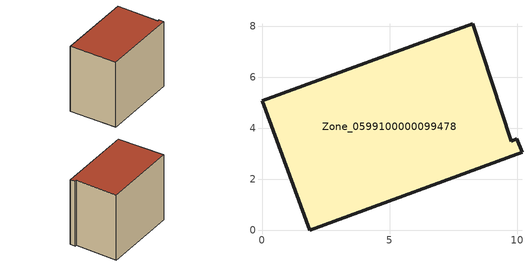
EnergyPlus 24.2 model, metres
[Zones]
Zone_0599100000099478
 floor ground (C_G): 9.99,3.59 10.19,3.06 1.87,0 0,5.08 8.26,8.11 9.78,3.5 z0.51
 wall outside (C_F): 1.87,0 10.19,3.06 9.99,3.59 9.78,3.5 8.26,8.11 0,5.08 1.87,0 z0.51:8.24
 roof outside (C_R): 10.19,3.06 9.99,3.59 9.78,3.5 8.26,8.11 0,5.08 1.87,0 z8.24
[BUILDING]
Pand.0599100000099478: North Axis=0; Terrain=City; Loads Convergence Tolerance Value=0.04; Temperature Convergence Tolerance Value=0.4; Solar Distribution=FullExterior; Maximum Number of Warmup Days=25; Minimum Number of Warmup Days=1
[Site:Location]
Rotterdam.The.Hague.AP_ZH_NLD Design_Conditions: Latitude=51.96; Longitude=4.45; Time Zone=1; Elevation=-4.5
[SITE:GROUNDTEMPERATURE:BUILDINGSURFACE]
18, 18, 18, 18, 18, 18, 18, 18, 18, 18, 18, 18
[MATERIAL] Thermal Absorptance=0.9; Solar Absorptance=0.7; Visible Absorptance=0.7
Name | Roughness | Thickness | Conductivity | Density | Specific Heat
G.TI.1975-1991 | MediumSmooth | 0.15 | 0.288461 | 540 | 1210
F.TI.1975-1991 | Rough | 0.3 | 0.230769 | 1920 | 840
R.TI.1975-1991 | MediumRough | 0.2 | 0.153846 | 1500 | 1000
[CONSTRUCTION]
C_G: G.TI.1975-1991
C_F: F.TI.1975-1991
C_R: R.TI.1975-1991
[ZONE]
Zone_0599100000099478: Type=1; Multiplier=1; Ceiling Height=Autocalculate; Volume=Autocalculate; Floor Area=autocalculate; Part of Total Floor Area=Yes
[ZONEINFILTRATION:DESIGNFLOWRATE]
Infil_Zone_0599100000099478: Zone or ZoneList or Space or SpaceList=Zone_0599100000099478; Schedule=AlwaysOn; Design Flow Rate Calculation Method=Flow/Area; Flow Rate per Floor Area=0.003; Constant Term Coefficient=1; Temperature Term Coefficient=0; Velocity Term Coefficient=0; Velocity Squared Term Coefficient=0
[HVACTEMPLATE:ZONE:IDEALLOADSAIRSYSTEM]
Zone_0599100000099478: Maximum Heating Supply Air Temperature=50; Minimum Cooling Supply Air Temperature=13; Maximum Heating Supply Air Humidity Ratio=0.0156; Minimum Cooling Supply Air Humidity Ratio=0.0077; Heating Limit=NoLimit; Cooling Limit=NoLimit; Dehumidification Control Type=ConstantSensibleHeatRatio; Cooling Sensible Heat Ratio=0.7; Dehumidification Setpoint=60; Humidification Control Type=None; Humidification Setpoint=30; Outdoor Air Method=None; Outdoor Air Flow Rate per Person=0.00944; Outdoor Air Flow Rate per Zone Floor Area=0; Outdoor Air Flow Rate per Zone=0; Demand Controlled Ventilation Type=None; Outdoor Air Economizer Type=NoEconomizer; Heat Recovery Type=None; Sensible Heat Recovery Effectiveness=0.7; Latent Heat Recovery Effectiveness=0.65
[ZONECONTROL:THERMOSTAT]
ThermostatControl_Zone_0599100000099478: Zone or ZoneList=Zone_0599100000099478; Control Type Schedule=DualSetpointControlType; Control 1=Thermostat_Zone_0599100000099478; Temperature Difference Between Cutout And Setpoint=0
[THERMOSTATSETPOINT:DUALSETPOINT]
Thermostat_Zone_0599100000099478: Heating Setpoint Temperature Schedule=HeatingSetpoint_Zone_0599100000099478; Cooling Setpoint Temperature Schedule=CoolingSetpoint_Zone_0599100000099478
[SCHEDULE:COMPACT]
HeatingSetpoint_Zone_0599100000099478: Through: 12/31, For: AllDays, Until: 24:00, 21
CoolingSetpoint_Zone_0599100000099478: Through: 12/31, For: AllDays, Until: 24:00, 24
DualSetpointControlType: Through: 12/31, For: AllDays, Until: 24:00, 4
AlwaysOn: Through: 12/31, For: AllDays, Until: 24:00, 1
